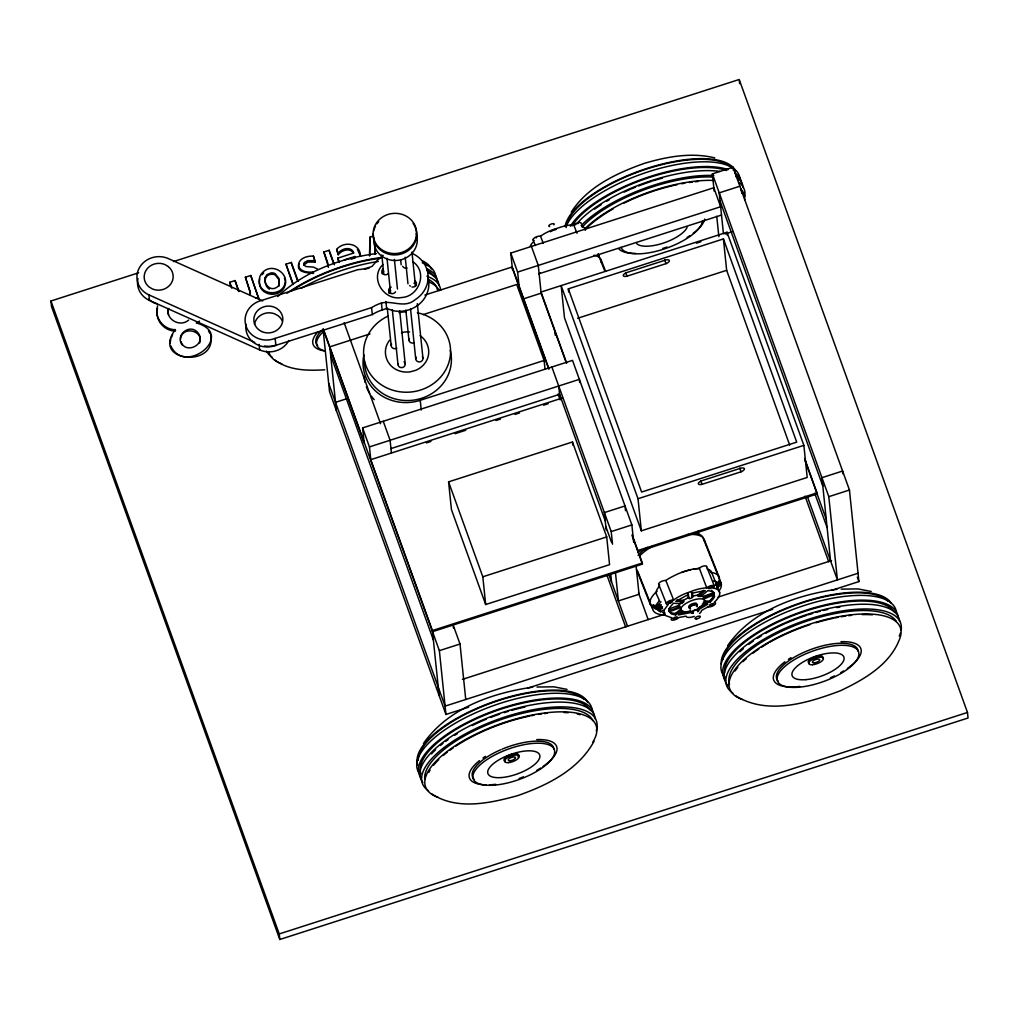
<?xml version="1.0" encoding="UTF-8"?>
<svg xmlns="http://www.w3.org/2000/svg" width="1019" height="1019" viewBox="0 0 1019 1019"><rect width="100%" height="100%" fill="white"/><g stroke="black" fill="none" stroke-linecap="round" stroke-linejoin="round"><path stroke-width="1.5" d="M374.916 254.381L374.941 243.783M375.068 254.253L375.081 248.203M369.489 255.82L369.986 237.134L373.667 235.949M369.68 255.654L369.986 237.134M328.258 266.965L327.608 262.38L323.851 251.986L329.201 250.266L334.436 264.749M170.186 343.123L170.772 338.868M285.244 281.69C284.046 297.077 257.667 296.262 259.297 279.754A11.655 10.763 -5.9 0 1 261.807 273.347C271.423 261.246 291.281 273.678 284.161 287.587C277.945 298.936 258.266 295.115 259.437 281.142A11.655 10.763 -5.9 0 1 259.781 278.849M249.795 294.402L250.305 292.109M157.678 305.84C153.703 317.164 163.448 329.85 175.319 329.647L175.472 331.035C164.123 331.2 154.379 319.507 157.537 308.451M199.673 342.97C204.169 330.041 181.509 325.583 180.541 339.225M168.721 308.477L167.957 311.343L168.543 315.011M681.545 610.114L675.661 614.954L671.597 614.049L669.368 611.706L680.042 607.808L679.304 605.21L680.475 602.955M279.231 285.97L279.053 279.817L275.27 275.028A6.292 5.808 -5.9 0 0 271.13 274.315C263.106 274.824 263.768 285.842 269.436 289.192M714.115 594.268L713.109 597.083L709.517 601.134L704.116 600.968M299.077 263.615C295.548 272.506 307.356 272.672 312.999 273.449L312.858 272.06C292.733 273.678 294.746 255.451 313.432 256.1L315.228 262.049L307.84 262.074L303.828 265.016L306.12 266.57L313.47 267.08L317.673 269.131M171.383 337.506L172.593 334.767M303.687 263.628L303.828 265.016L304.299 262.52L307.7 260.686L315.075 260.66M658.898 586.562L656.593 590.256L656.16 593.466L659.662 601.095M653.892 604.84L653.179 605.019L654.173 607.515L659.395 600.65M594.052 741.233C578.499 769.995 547.241 785.254 517.639 795.648C490.228 803.15 456.741 810.755 431.304 793.61M571.328 212.016C587.606 186.655 616.648 173.243 644.097 163.422C666.834 156.684 691.404 152.086 714.854 157.907M423.484 743.475C447.787 708.434 492.075 692.895 532.759 687.163M727.693 645.575C751.984 610.534 796.285 595.007 836.968 589.262M175.319 329.647C150.226 362.624 218.091 368.267 210.551 334.614M661.038 601.796L658.019 604.929A4.356 1.618 -21.7 0 0 654.975 607.095L654.173 607.515M353.326 252.979C349.797 247.413 341.467 250.279 338.219 254.737L338.079 253.349C341.505 248.33 351.326 245.91 353.86 252.967L337.748 258.151L338.563 261.424M694.257 616.38A8.216 3.057 -21.7 0 1 686.016 616.151L678.883 617.514A4.331 1.605 -21.7 0 1 672.986 620.189A4.331 1.605 -21.7 0 1 672.145 617.922L665.394 615.501L663.917 612.979L664.35 609.77L668.273 604.331A4.331 1.605 -21.7 0 1 667.254 602.127A4.331 1.605 -21.7 0 1 673.368 600L673.635 600.064A21.666 8.063 -21.7 0 1 685.876 593.364L693.748 590.485A21.679 8.063 -21.7 0 1 706.766 587.95L707.059 587.645A4.331 1.605 -21.7 0 1 713.147 585.403A4.331 1.605 -21.7 0 1 712.829 588.078L714.93 588.434A29.755 11.069 -21.7 0 1 716.943 599.503L714.153 602.56A4.331 1.605 -21.7 0 1 714.192 605.12A4.331 1.605 -21.7 0 1 708.129 606.84M679.8 606.458C669.7 611.4 664.859 612.088 673.584 603.197C675.814 603.235 684.717 605.057 683.418 600.357L676.641 600.153M197.406 323.227L199.469 321.074M534.071 240.42A4.331 1.605 -21.7 0 1 534.415 237.886A4.331 1.605 -21.7 0 1 540.159 236.115L540.478 236.204A21.679 8.063 -21.7 0 1 553.088 229.708L560.985 227.02A21.666 8.063 -21.7 0 1 573.697 224.906L573.939 224.664A4.331 1.605 -21.7 0 1 578.741 222.55A4.331 1.605 -21.7 0 1 581.136 223.556M338.219 254.737L336.639 249.388C343.569 241.07 359.338 242.739 360.395 254.954M261.947 274.735L263.692 273.079M382.978 264.52C369.095 277.55 383.768 301.076 401.524 297.523C419.14 296.809 428.158 271.895 412.759 261.666M277.754 296.542C304.363 271.436 340.524 258.125 376.393 253.604M703.263 602.178L710.014 602.382C718.739 593.466 713.924 594.192 703.785 599.134L703.046 596.523L701.263 595.363M675.164 613.705L681.049 608.865M689.239 598.701L687.978 593.198C686.335 602.165 696.486 598.306 691.366 591.937L692.143 596.204L697.913 595.083L703.645 590.294M697.798 595.096L698.295 596.357L705.301 590.587L691.863 593.185M682.959 611.158L678.285 614.992L691.723 612.394M698.295 596.357L700.868 596.421L707.925 590.625L712.001 591.529L714.064 593.198L714.23 593.873L703.543 597.784M383.195 255.4L377.476 260.074L372.088 266.341A41.55 38.353 -5.9 0 1 357.886 269.653L258.775 301.344A21.768 20.1 -5.9 0 0 246.636 327.672A21.768 20.1 -5.9 0 0 274.901 338.474L371.578 307.623A41.55 38.353 -5.9 0 1 381.45 303.038C392.213 300.159 404.747 308.719 415.09 299.726A29.029 26.8 -5.9 0 0 412.16 253.4M659.688 584.817A4.331 1.605 -21.7 0 1 659.866 582.333A4.331 1.605 -21.7 0 1 665.611 580.486C675.661 574.207 687.379 569.061 699.505 568.411L693.213 569.188M708.116 606.827L701.403 610.521A8.216 3.057 -21.7 0 1 699.531 613.502M683.303 600.433L688.742 597.44M662.337 612.381L662.363 612.355A32.659 12.139 -21.7 0 0 664.923 612.801M706.804 603.401L697.748 608.547M657.701 608.852A32.735 12.177 -21.7 0 0 659.42 609.808L662.605 608.394M656.873 608.98A32.659 12.139 -21.7 0 0 660.159 611.68L663.344 610.279M188.642 320.081C180.707 327.074 167.129 320.628 167.817 309.954M698.244 609.795L707.836 604.216L702.384 604.05M716.217 583.645A4.356 1.618 -21.7 0 1 719.656 583.441L720.509 583.276L719.516 580.766L719.006 581.238A4.356 1.618 -21.7 0 1 718.892 582.167M391.143 287.154L390.341 287.511A3.63 3.35 -5.9 0 0 388.825 291.37L389.22 292.16A3.63 3.35 -5.9 0 0 393.372 293.497L394.226 293.115A3.63 3.35 -5.9 0 0 395.499 291.816M716.841 587.097L717.567 587.25A32.659 12.139 -21.7 0 1 717.338 588.167M414.364 342.575L413.497 342.919A3.63 3.35 -5.9 0 1 409.409 341.454L409.039 340.652A3.63 3.35 -5.9 0 1 409.027 338.907M666.006 263.641L666.401 263.488A4.929 1.847 -19.8 0 0 669.368 260.698A4.929 1.847 -19.8 0 0 666.031 259.921L626.214 272.735A4.929 1.847 -19.8 0 0 623.259 275.538A4.929 1.847 -19.8 0 0 626.583 276.302L666.006 263.641L664.668 259.921M741.08 471.797L741.475 471.631A4.929 1.847 -19.8 0 0 744.43 468.842A4.929 1.847 -19.8 0 0 741.106 468.078L701.289 480.892A4.929 1.847 -19.8 0 0 698.333 483.681A4.929 1.847 -19.8 0 0 701.658 484.445L741.08 471.797L739.743 468.078M688.475 594.459L675.763 601.363L683.915 601.605M691.226 611.145L679.125 613.756M668.591 609.12L679.304 605.21M703.046 596.523L713.733 592.625L711.504 590.281M173.472 261.577L739.195 79.507L967.477 712.447L968.05 718L279.805 939.493L51.523 306.553L50.95 301L138.686 272.774M230.918 286.619L229.708 282.276L235.058 280.556L238.994 291.447M249.999 291.026L245.375 277.232L250.763 275.512L258.737 298.631L250.763 275.512M292.912 284.39L285.982 264.176L291.332 262.443L298.121 281.282M344.167 259.972L355.109 256.444M351.147 259.157L355.249 257.832M255.909 298.108L258.597 297.242M714.166 191.152L712.383 173.88L733.03 167.231L849.451 490.024L858.902 581.569L831.682 590.332M512.493 269.729L510.774 253.081L713.809 187.738L720.662 206.73L517.627 272.073L519.486 290.097M739.87 186.222L719.223 192.858L723.439 233.682M424.885 295.051L512.213 266.953L549.037 369.044M246.025 324.284A21.768 20.1 -5.9 0 0 275.614 345.403L372.304 314.565A41.55 38.353 -5.9 0 1 382.163 309.98L386.634 308.54L394.009 310.859A29.029 26.8 -5.9 0 0 427.394 275.639M539.127 273.742L721.516 215.047M423.051 314.642L516.722 284.492L544.121 360.446L544.974 368.776M370.012 333.901L329.787 346.855L336.385 410.657M641.333 530.823L638.021 498.724L561.151 285.626L564.475 317.724L641.333 530.823L807.188 477.452L803.876 445.354L727.018 232.243L541.025 292.058L566.64 363.082M523.448 298.86L541.14 293.166L566.284 362.891M696.397 243.197L700.919 241.745M725.006 234.001L732.368 231.619M568.335 288.848L723.414 238.93L796.705 442.131L641.613 492.037L568.335 288.848L568.653 291.982M577.595 318.285L726.662 270.315L723.414 238.93M335.518 402.327L347.619 398.442M363.923 354.867A43.537 40.2 -5.9 0 0 420.236 400.314L544.121 360.446M323.061 328.971L364.152 442.896L362.598 427.916L572.512 360.369L631.869 524.925L633.665 542.274M370.878 460.779L369.451 446.908L579.365 379.361L579.684 382.507M390.952 448.589L559.571 394.328L605.235 520.913M562.513 397.958L370.763 459.671L432.4 630.557L439.113 695.467M426.35 442.921L430.897 441.469M455.124 433.674L465.721 430.26M495.998 420.516L500.546 419.051M514.977 414.402L519.499 412.95M543.586 405.193L548.107 403.741M448.577 481.86L572.461 441.991L606.7 536.924L609.566 564.666L485.681 604.534L451.442 509.589L448.577 481.86L482.815 576.792L485.681 604.534M638.021 498.724L803.876 445.354M612.521 544.184L611.222 531.574L631.869 524.925M482.815 576.792L606.7 536.924M637.639 550.591L817.009 492.865L804.628 458.563M637.754 551.699L817.123 493.973L817.009 492.865M807.43 496.775L837.401 579.887L828.804 496.673L849.451 490.024M432.4 630.557L642.314 563.01L632.111 534.72M432.515 631.665L642.429 564.118L642.314 563.01M468.651 707.161L445.953 714.459L439.367 650.657L460.015 644.021L453.162 625.029L453.48 628.112M462.448 679.367L665.14 614.139M718.089 597.096L831.529 560.59M858.049 573.251L445.099 706.142L328.678 383.348M527.638 688.169L772.682 609.311M279.805 939.493L279.231 933.939L967.477 712.447M407.141 267.959L406.581 268.124A3.63 3.35 -5.9 0 1 403.881 267.564M682.029 572.207L690.882 569.634M401.486 332.818L403.919 332.143A21.768 20.1 -5.9 0 1 409.6 331.977M324.768 369.795C307.776 370.789 289.179 370.712 274.926 360.051M841.197 589.135L858.023 588.918L871.232 591.466M536.988 687.023L553.827 686.819L567.023 689.366M713.606 580.843L720.509 583.276M196.234 322.908C236.816 334.168 184.999 376.686 170.848 345.963M262.66 300.936L168.428 258.635A21.768 20.1 -5.9 0 0 139.234 268.035A21.768 20.1 -5.9 0 0 148.914 294.886L149.487 300.427L259.667 349.886A21.768 20.1 -5.9 0 0 288.861 340.499M148.914 294.886L254.737 342.397M707.173 568.92L710.447 570.576L711.924 573.086L719.669 592.599M735.514 695.71C767.294 715.682 808.194 702.957 840.42 690.742C863.526 679.775 888.976 665.356 899.025 640.48A90.615 33.945 -19.8 0 0 800.31 627.5A90.615 33.945 -19.8 0 0 742.431 699.505M581.39 225.747L584.269 227.606L585.314 230.307M707.568 569.111L710.969 571.455M669.024 611.133L671.088 612.801L676.476 613.718L675.189 613.68L675.661 614.954M420.057 335.671C427.56 340.664 430.859 350.778 427.279 359.121A21.768 20.1 -5.9 0 1 415.676 370.343L410.211 371.846A21.768 20.1 -5.9 0 1 394.073 368.318C386.57 363.324 383.271 353.211 386.851 344.868A21.768 20.1 -5.9 0 1 389.627 340.244M312.858 272.06L313.61 273.143M357.414 249.324L360.548 256.342M180.923 341.582C185.624 355.516 207.927 343.556 197.508 332.283C189.407 323.176 174.593 335.633 182.401 345.199M208.475 330.806L209.863 333.34M339.454 262.392L337.748 258.151M601.07 259.87L605.668 271.449M598.115 254.228L604.471 270.226M704.218 539.561L719.172 577.187M721.325 583.874L703.416 538.796A36.646 13.629 -21.7 0 0 694.818 533.09M573.71 224.906L577.021 233.262M706.575 566.462L714.332 585.976M713.733 592.625L714.23 593.873M706.766 587.95L699.301 568.131A4.331 1.605 -21.7 0 1 704.053 565.965A4.331 1.605 -21.7 0 1 706.587 566.908M709.517 601.134L710.014 602.382M700.371 595.172L700.868 596.421M692.143 596.204L692.64 597.452M540.478 236.204L543.242 243.172M681.189 602.191L681.686 603.439M533.128 239.949L535.344 245.515M665.878 580.55L673.635 600.064M658.694 584.358L666.451 603.872M668.872 610.457L669.368 611.706M659.994 610.012L660.745 611.884M637.627 571.162L652.657 608.967M636.518 569.621L650.326 604.356M712.383 173.88L828.804 496.673M857.323 577.187L858.902 581.569M720.089 201.189L822.817 485.999M804.743 459.645L826.256 519.295M814.741 493.323L827.11 527.613M726.662 270.315L789.7 445.112M805.061 496.151L828.727 561.775M625.641 272.481L626.978 276.2M700.715 480.637L702.053 484.356M531.421 246.432L538.274 265.424L541.204 293.79M632.226 535.828L642.429 564.118M638.48 592.752L648.16 619.603M510.774 253.081L517.627 272.073M551.865 367.006L611.222 531.574M558.043 394.022L560.144 399.868M605.808 526.454L611.604 542.528M512.328 268.061L518.2 284.339M519.257 287.294L548.617 368.674M608.7 574.054L627.513 626.239M606.865 574.92L625.691 627.105M336.639 249.388L338.079 253.349M329.876 253.094L333.531 263.246M383.246 421.28L390.099 440.259L391.411 453.022M344.116 322.679L380.558 423.713M315.228 262.049L313.432 256.1M362.598 427.916L369.451 446.908M323.469 329.328L439.367 650.657M330.653 355.172L433.381 639.996M291.994 265.284L297.752 281.219M285.982 264.176L293.294 284.454M445.953 714.459L329.532 391.665L323.099 329.404M245.375 277.232L250.445 293.497M238.637 291.472L235.058 280.556M229.708 282.276L231.835 288.186M50.95 301L279.231 933.939M284.479 277.932L285.205 280.594M328.449 266.94L323.851 251.986M842.879 473.81L842.598 471.033L821.951 477.682L830.549 560.909M739.335 80.896L739.628 83.673M733.03 167.231L733.349 170.364M727.018 232.243L727.337 235.3M716.752 216.27L718.866 236.675M636.098 565.914L639.04 594.281L618.393 600.93L615.451 572.551M625.513 510.672L625.016 505.946L604.369 512.582L606.165 529.918M610.725 574.054L611.54 581.938M572.461 441.991L572.78 445.074M554.986 332.525L555.266 335.302M558.718 385.997L560.017 398.607M460.015 644.021L465.747 699.493M411.969 252.05L415.523 286.428M417.306 303.624L422.961 358.319M420.236 400.314L421.229 410.033M405.218 257.247L407.969 283.804M410.542 308.821L415.714 358.828M400.671 260.074L401.155 264.762M405.842 310.094L408.912 339.786M394.391 259.323L397.461 289.014M399.728 310.897L405.218 364.038M386.991 258.266L390.544 292.644M392.328 309.84L397.983 364.535M381.807 255.017L383.743 273.78M387.296 308.158L391.169 345.658M385.921 301.599L386.634 308.54M381.45 303.038L382.163 309.98M371.578 307.623L372.304 314.565M329.201 250.266L329.354 251.642M291.332 262.443L291.472 263.832M275.13 338.346L275.945 345.568M259.093 344.346L259.667 349.886M413.141 223.505A21.768 20.1 -5.9 0 1 400.454 254.215A21.768 20.1 -5.9 0 1 373.272 233.708M373.667 231.096A21.768 20.1 -5.9 0 1 375.527 226.103M376.966 223.823A21.768 20.1 -5.9 0 1 378.724 221.709M149.487 300.427A21.768 20.1 -5.9 0 1 137.934 278.569M275.69 345.212A21.768 20.1 -5.9 0 1 264.456 345.989M157.219 303.815A14.508 13.4 -5.9 0 1 153.64 302.732L150.494 300.822A14.508 13.4 -5.9 0 1 148.761 299.153M254.508 324.386A14.508 13.4 -5.9 0 1 274.697 313.865L277.932 315.623A14.508 13.4 -5.9 0 1 282.365 321.163M416.198 233.746A21.768 20.1 -5.9 0 1 397.525 260.38A21.768 20.1 -5.9 0 1 373.998 237.936M403.193 266.978A3.63 3.35 -5.9 0 1 402.696 266.239M411.969 286.976A3.63 3.35 -5.9 0 0 413.841 286.899L414.708 286.543A3.63 3.35 -5.9 0 0 416.3 282.709L415.918 281.919A3.63 3.35 -5.9 0 0 414.555 280.734M410.313 286.173A3.63 3.35 -5.9 0 1 409.727 285.498M388.277 273.5A3.63 3.35 -5.9 0 1 386.761 274.544L385.832 274.761A3.63 3.35 -5.9 0 1 382.087 272.672L381.87 271.818A3.63 3.35 -5.9 0 1 383.348 268.736M413.956 283.206A3.63 3.35 -5.9 0 1 416.198 284.683M388.952 293.294A3.63 3.35 -5.9 0 1 390.621 290.288M382.176 273.716A3.63 3.35 -5.9 0 1 383.641 271.513M374.24 399.677A43.537 40.2 -5.9 0 1 371.336 396.098M369.655 393.563A43.537 40.2 -5.9 0 1 366.381 386.723M365.108 382.392A43.537 40.2 -5.9 0 1 364.254 376.444M422.363 356.688A3.63 3.35 -5.9 0 1 419.548 361.923A3.63 3.35 -5.9 0 1 416.096 357.121M396.786 348.18A3.63 3.35 -5.9 0 1 391.551 343.963M404.008 361.745A3.63 3.35 -5.9 0 1 402.734 367.451A3.63 3.35 -5.9 0 1 398.047 363.656M417.344 312.744A43.537 40.2 -5.9 0 1 444.539 371.871A43.537 40.2 -5.9 0 1 375.03 379.692A43.537 40.2 -5.9 0 1 388.201 316.03M398.989 312.591A43.537 40.2 -5.9 0 1 406.046 311.789M450.245 350.37A43.537 40.2 -5.9 0 1 413.192 400.174A43.537 40.2 -5.9 0 1 364.42 361.35M325.265 351.007A46.339 17.361 -19.8 0 1 317.711 332.041M281.855 363.847A90.615 33.945 -19.8 0 1 268.787 351.708M428.795 281.932A90.615 33.945 -19.8 0 1 439.24 290.632M272.239 357.351A92.462 34.633 -19.8 0 1 266.57 351.084M427.139 276.378A92.462 34.633 -19.8 0 1 440.717 290.275M301.115 288.402A92.462 34.633 -19.8 0 1 378.316 261.45M422.248 262.8A92.462 34.633 -19.8 0 1 435.814 276.684M364.522 269.22A92.462 34.633 -19.8 0 1 369.005 268.214M426.859 268.71A92.462 34.633 -19.8 0 1 437.533 281.448M291.663 290.772A89.277 33.436 -19.8 0 1 380.24 258.253M422.847 262.201A89.277 33.436 -19.8 0 1 427.534 265.679M286.963 293.255A90.615 33.945 -19.8 0 1 382.214 257.438M422.528 260.877A90.615 33.945 -19.8 0 1 431.406 268.889M317.661 345.607A43.078 16.138 -19.8 0 1 322.233 329.978M427.165 270.468A90.602 33.933 -19.8 0 1 433.839 276.404M428.337 272.786A92.462 34.633 -19.8 0 1 438.998 285.524M429.216 279.868A89.277 33.436 -19.8 0 1 437.469 289.791M325.367 351.007A43.078 16.138 -19.8 0 1 322.972 332.016M536.758 739.59A46.339 17.361 -19.8 0 1 543.127 766.403M540.63 768.059A46.339 17.361 -19.8 0 1 536.618 770.479M523.448 776.822A46.339 17.361 -19.8 0 1 519.181 778.452M495.629 784.312A46.339 17.361 -19.8 0 1 489.362 784.834M486.203 784.872A46.339 17.361 -19.8 0 1 479.427 760.658M482.993 758.009A46.339 17.361 -19.8 0 1 485.49 756.353M438.234 797.406A90.615 33.945 -19.8 0 1 499.807 724.038A90.615 33.945 -19.8 0 1 592.867 741.985M422.872 782.503A92.462 34.633 -19.8 0 1 494.495 715.249A92.462 34.633 -19.8 0 1 595.376 719.083M428.617 790.91A92.462 34.633 -19.8 0 1 498.202 719.274A92.462 34.633 -19.8 0 1 596.242 730.916M424.732 779.306A89.277 33.436 -19.8 0 1 500.342 719.783A89.277 33.436 -19.8 0 1 592.88 720.586M428.744 772.453A89.277 33.436 -19.8 0 1 430.094 770.071M433.635 765.154A89.277 33.436 -19.8 0 1 438.769 759.588M443.341 755.41A89.277 33.436 -19.8 0 1 447.175 752.289M449.659 750.404A89.277 33.436 -19.8 0 1 453.315 747.806M455.875 746.074A89.277 33.436 -19.8 0 1 529.383 716.115M530.912 715.797A89.277 33.436 -19.8 0 1 533.969 715.211M538.516 714.408A89.277 33.436 -19.8 0 1 541.509 713.962M544.452 713.567A89.277 33.436 -19.8 0 1 547.33 713.224M564.067 712.51A89.277 33.436 -19.8 0 1 568.245 712.74M577.302 714.039A89.277 33.436 -19.8 0 1 579.977 714.701M420.923 773.778A90.602 33.933 -19.8 0 1 491.451 712.498A90.602 33.933 -19.8 0 1 590.205 709.976M431.483 753.933A90.602 33.933 -19.8 0 1 435.61 749.742M440.425 745.513A90.602 33.933 -19.8 0 1 443.036 743.411M445.57 741.488A90.602 33.933 -19.8 0 1 448.016 739.73M454.563 735.361A90.602 33.933 -19.8 0 1 457.34 733.642M472.179 725.541A90.602 33.933 -19.8 0 1 486.292 719.185M490.699 717.427A90.602 33.933 -19.8 0 1 499.641 714.153M504.112 712.663A90.602 33.933 -19.8 0 1 508.583 711.275M511.589 710.396A90.602 33.933 -19.8 0 1 525.014 707.008M474.039 779.178A43.078 16.138 -19.8 0 1 500.838 749.704M502.112 749.156A43.078 16.138 -19.8 0 1 553.928 749.054M418.784 772.402A92.462 34.633 -19.8 0 1 493.209 705.721A92.462 34.633 -19.8 0 1 592.192 710.243M420.49 777.153A92.462 34.633 -19.8 0 1 494.928 710.472A92.462 34.633 -19.8 0 1 593.899 715.007M418.287 760.352A89.277 33.436 -19.8 0 1 490.037 703.53A89.277 33.436 -19.8 0 1 583.9 699.238M417.726 764.951A90.615 33.945 -19.8 0 1 490.126 702.97A90.615 33.945 -19.8 0 1 587.772 702.448M505.118 761.04A7.795 2.917 -19.8 0 1 511.054 754.519A7.795 2.917 -19.8 0 1 517.919 756.926M840.968 641.69A46.339 17.361 -19.8 0 1 847.324 668.502M843.528 670.986A46.339 17.361 -19.8 0 1 840.828 672.578M834.459 675.915A46.339 17.361 -19.8 0 1 830.409 677.762M799.839 686.411A46.339 17.361 -19.8 0 1 784.897 661.79M788.426 659.28A46.339 17.361 -19.8 0 1 791.011 657.637M728.139 685.812A92.462 34.633 -19.8 0 1 796.82 618.049A92.462 34.633 -19.8 0 1 899.586 621.182M732.814 693.022A92.462 34.633 -19.8 0 1 799.151 622.571A92.462 34.633 -19.8 0 1 901.153 630.073M900.439 633.016A92.462 34.633 -19.8 0 1 899.255 636.047M729.566 684.271A89.277 33.436 -19.8 0 1 799.062 623.883A89.277 33.436 -19.8 0 1 896.376 621.399M735.081 670.961A89.277 33.436 -19.8 0 1 737.845 667.254M742.966 661.688A89.277 33.436 -19.8 0 1 746.341 658.554M752.71 653.37A89.277 33.436 -19.8 0 1 758.786 649.039M761.397 647.32A89.277 33.436 -19.8 0 1 768.275 643.116M769.689 642.301A89.277 33.436 -19.8 0 1 810.092 624.583M815.964 622.736A89.277 33.436 -19.8 0 1 833.58 618.215M835.109 617.909A89.277 33.436 -19.8 0 1 838.166 617.31M841.21 616.762A89.277 33.436 -19.8 0 1 845.706 616.062M848.661 615.667A89.277 33.436 -19.8 0 1 851.54 615.336M862.291 614.61A89.277 33.436 -19.8 0 1 872.455 614.839M724.496 672.973A90.602 33.933 -19.8 0 1 799.355 613.234A90.602 33.933 -19.8 0 1 894.415 612.075M739.819 651.842A90.602 33.933 -19.8 0 1 743.361 648.67M748.608 644.467A90.602 33.933 -19.8 0 1 753.474 640.951M757.41 638.327A90.602 33.933 -19.8 0 1 761.55 635.741M765.829 633.232A90.602 33.933 -19.8 0 1 784.783 623.73M786.197 623.106A90.602 33.933 -19.8 0 1 806.831 615.259M808.309 614.775A90.602 33.933 -19.8 0 1 812.793 613.374M815.799 612.495A90.602 33.933 -19.8 0 1 820.308 611.26M823.301 610.496A90.602 33.933 -19.8 0 1 827.759 609.438M836.866 607.591A90.602 33.933 -19.8 0 1 839.936 607.069M778.236 681.278A43.078 16.138 -19.8 0 1 810.245 649.702A43.078 16.138 -19.8 0 1 858.125 651.166M724.955 676.973A92.462 34.633 -19.8 0 1 793.635 609.209A92.462 34.633 -19.8 0 1 896.389 612.355M725.604 680.539A92.462 34.633 -19.8 0 1 797.227 613.272A92.462 34.633 -19.8 0 1 898.108 617.106M722.7 659.752A89.277 33.436 -19.8 0 1 797.38 604.496A89.277 33.436 -19.8 0 1 888.109 601.337M721.286 664.146A90.615 33.945 -19.8 0 1 796.17 604.394A90.615 33.945 -19.8 0 1 891.243 603.235M809.328 663.14A7.795 2.917 -19.8 0 1 814.296 656.949A7.795 2.917 -19.8 0 1 822.779 658.07M598.229 253.782A36.646 13.629 -21.7 0 1 598.828 256.1M530.275 245.974A29.755 11.069 -21.7 0 1 532.988 242.216M594.026 255.247A37.015 13.757 -21.7 0 1 601.35 262.647M538.86 273.958A37.015 13.757 -21.7 0 1 540.287 272.723M550.451 231.81A3.974 1.478 -21.7 0 1 550.922 231.3M551.585 230.765A3.974 1.478 -21.7 0 1 556.145 229.199M552.515 230.727A2.853 1.057 -21.7 0 1 553.839 230.116M555.189 229.797A2.853 1.057 -21.7 0 1 555.763 229.772M549.687 226.511A2.853 1.057 -21.7 0 1 549.381 225.084A2.853 1.057 -21.7 0 1 552.948 223.632A2.853 1.057 -21.7 0 1 553.877 224.804M575.34 224.83A2.178 0.815 -21.7 0 1 576.079 224.269M577.62 223.658A2.178 0.815 -21.7 0 1 578.117 223.569M536.07 237.873A2.178 0.815 -21.7 0 1 536.554 237.618M638.111 555.393A36.646 13.629 -21.7 0 1 647.358 547.369M719.516 580.766A36.646 13.629 -21.7 0 1 718.879 591.198M664.464 614.941A36.646 13.629 -21.7 0 1 653.179 605.019M689.137 607.286A4.343 1.618 -21.7 0 1 692.5 603.681A4.343 1.618 -21.7 0 1 696.665 604.534M690.704 534.427A37.015 13.757 -21.7 0 1 704.562 541.356M639.524 556.081A37.015 13.757 -21.7 0 1 652.122 546.439M686.895 534.657A37.015 13.757 -21.7 0 1 688.831 534.504M710.676 572.321A37.015 13.757 -21.7 0 1 719.261 580.983M652.746 607.235A37.015 13.757 -21.7 0 1 656.962 591.275M690.525 611.031A12.814 4.764 -21.7 0 1 682.208 606.432A12.814 4.764 -21.7 0 1 701.429 598.866A12.814 4.764 -21.7 0 1 698.181 608.025M690.283 608.827A4.343 1.618 -21.7 0 1 690.372 606.483A4.343 1.618 -21.7 0 1 695.875 604.471A4.343 1.618 -21.7 0 1 696.741 606.471M690.513 608.649A3.974 1.478 -21.7 0 1 690.653 606.471A3.974 1.478 -21.7 0 1 695.697 604.649A3.974 1.478 -21.7 0 1 696.436 606.509M693.111 613.4A3.974 1.478 -21.7 0 1 692.309 611.375A3.974 1.478 -21.7 0 1 697.824 609.387A3.974 1.478 -21.7 0 1 697.658 611.769M693.404 612.827A2.853 1.057 -21.7 0 1 693.086 611.425A2.853 1.057 -21.7 0 1 696.652 609.961A2.853 1.057 -21.7 0 1 697.595 611.12M655.586 608.228A2.178 0.815 -21.7 0 1 655.701 607.337M654.822 605.999A4.356 1.618 -21.7 0 1 654.223 605.821M662.541 606.751A4.356 1.618 -21.7 0 1 656.886 609.145A4.356 1.618 -21.7 0 1 655.688 607.158A4.356 1.618 -21.7 0 1 661.344 604.764M659.662 607.744A3.987 1.49 -21.7 0 1 657.854 608.649M715.402 584.664A4.356 1.618 -21.7 0 1 720.255 584.371A4.356 1.618 -21.7 0 1 717.096 587.466M715.835 585.365A2.178 0.815 -21.7 0 1 718.255 585.224A2.178 0.815 -21.7 0 1 716.675 586.766M698.079 531.307A34.366 12.776 -21.7 0 1 698.55 533.803M704.702 219.034A46.339 17.361 -19.8 0 1 693.264 233.275M689.736 235.771A46.339 17.361 -19.8 0 1 687.15 237.427M667.012 246.993A46.339 17.361 -19.8 0 1 662.732 248.458M635.589 253.413A46.339 17.361 -19.8 0 1 618.915 248.993M577.748 222.613A92.462 34.633 -19.8 0 1 719.809 171.421M736.304 176.988A92.462 34.633 -19.8 0 1 743.208 187.623M739.106 182.516A92.462 34.633 -19.8 0 1 744.787 196.514M581.301 225.416A92.462 34.633 -19.8 0 1 713.797 175.472M582.142 227.135A89.277 33.436 -19.8 0 1 713.249 177.102M740.724 189.126A89.277 33.436 -19.8 0 1 741.908 193.355M585.556 229.16A89.277 33.436 -19.8 0 1 613.311 208.742M623.717 203.24A89.277 33.436 -19.8 0 1 655.179 190.553M656.644 190.082A89.277 33.436 -19.8 0 1 677.215 184.656M681.8 183.751A89.277 33.436 -19.8 0 1 684.832 183.203M689.341 182.503A89.277 33.436 -19.8 0 1 692.283 182.108M695.175 181.764A89.277 33.436 -19.8 0 1 697.99 181.497M572.079 225.912A90.602 33.933 -19.8 0 1 642.989 179.675A90.602 33.933 -19.8 0 1 726.674 170.504M736.113 176.096A90.602 33.933 -19.8 0 1 738.775 179.828M594.612 209.15A90.602 33.933 -19.8 0 1 601.044 204.768M606.585 201.342A90.602 33.933 -19.8 0 1 609.451 199.673M624.188 192.082A90.602 33.933 -19.8 0 1 629.818 189.547M631.245 188.935A90.602 33.933 -19.8 0 1 635.589 187.127M638.531 185.968A90.602 33.933 -19.8 0 1 651.943 181.204M653.421 180.732A90.602 33.933 -19.8 0 1 662.439 178.096M740.8 188.986A90.615 33.945 -19.8 0 1 744.672 199.673M584.46 229.224A90.615 33.945 -19.8 0 1 714.153 180.452M566.691 225.123A92.462 34.633 -19.8 0 1 660.159 168.288A92.462 34.633 -19.8 0 1 740.023 178.784M570.398 226.205A92.462 34.633 -19.8 0 1 642.76 179.013A92.462 34.633 -19.8 0 1 728.165 169.651M734.839 172.912A92.462 34.633 -19.8 0 1 741.743 183.547M566.169 227.555A89.277 33.436 -19.8 0 1 639.435 171.498A89.277 33.436 -19.8 0 1 731.731 167.778M565.061 226.536A90.615 33.945 -19.8 0 1 646.479 168.555A90.615 33.945 -19.8 0 1 735.603 170.988M687.112 227.403A27.5 10.305 -19.8 0 1 662.719 243.299A27.5 10.305 -19.8 0 1 636.722 243.617M702.511 220.741A43.078 16.138 -19.8 0 1 663.777 249.107A43.078 16.138 -19.8 0 1 621.068 247.324M264.953 278.072C263.959 284.186 270.137 291.434 276.302 287.587A6.19 5.706 -5.9 0 0 279.091 284.581L278.913 278.429L275.13 273.652A6.292 5.808 -5.9 0 0 270.99 272.926L266.851 274.659L264.953 278.072M677.227 617.501L677.062 617.769A2.178 0.815 -21.7 0 1 674.094 619.106A2.178 0.815 -21.7 0 1 673.674 617.96L674.068 617.68A2.178 0.815 -21.7 0 1 676.336 616.915A2.178 0.815 -21.7 0 1 677.227 617.501M708.472 587.81L708.307 588.078A2.178 0.815 -21.7 0 0 710.982 588.167L711.453 587.899A2.178 0.815 -21.7 0 0 711.644 586.473A2.178 0.815 -21.7 0 0 708.472 587.81M670.018 603.133L669.508 603.235A2.178 0.815 -21.7 0 1 668.859 602.114A2.178 0.815 -21.7 0 1 672.094 601.108L672.336 601.223A2.178 0.815 -21.7 0 1 670.018 603.133M712.829 603.643L712.383 603.668A2.178 0.815 -21.7 0 0 710.128 604.56A2.178 0.815 -21.7 0 0 709.555 605.681L709.797 605.795A2.178 0.815 -21.7 0 0 712.854 604.942A2.178 0.815 -21.7 0 0 712.829 603.643M168.275 266.57L165.142 264.66A14.508 13.4 -5.9 0 0 146.647 269.449A14.508 13.4 -5.9 0 0 149.067 286.95L152.2 288.861A14.508 13.4 -5.9 0 0 170.695 284.072A14.508 13.4 -5.9 0 0 168.275 266.57M385.08 251.578A21.768 20.1 -5.9 0 0 416.554 231.95A21.768 20.1 -5.9 0 0 382.877 216.83A21.768 20.1 -5.9 0 0 385.08 251.578M261.819 331.583A14.508 13.4 -5.9 0 0 282.811 318.501A14.508 13.4 -5.9 0 0 260.354 308.426A14.508 13.4 -5.9 0 0 261.819 331.583M501.692 777.548A27.5 10.305 -19.8 0 0 539.879 755.856A27.5 10.305 -19.8 0 0 499.819 759.333A27.5 10.305 -19.8 0 0 501.692 777.548M510.137 760.734A3.898 1.465 -19.8 0 0 515.55 757.665A3.898 1.465 -19.8 0 0 509.869 758.161A3.898 1.465 -19.8 0 0 510.137 760.734M508.417 762.62A7.795 2.917 -19.8 0 0 519.244 756.48A7.795 2.917 -19.8 0 0 507.895 757.461A7.795 2.917 -19.8 0 0 508.417 762.62M494.839 785.089A43.078 16.138 -19.8 0 0 554.654 751.092A43.078 16.138 -19.8 0 0 491.897 756.557A43.078 16.138 -19.8 0 0 494.839 785.089M805.902 679.648A27.5 10.305 -19.8 0 0 844.089 657.956A27.5 10.305 -19.8 0 0 804.016 661.446A27.5 10.305 -19.8 0 0 805.902 679.648M814.347 662.834A3.898 1.465 -19.8 0 0 819.747 659.764A3.898 1.465 -19.8 0 0 814.079 660.261A3.898 1.465 -19.8 0 0 814.347 662.834M812.627 664.719A7.795 2.917 -19.8 0 0 823.441 658.58A7.795 2.917 -19.8 0 0 812.092 659.56A7.795 2.917 -19.8 0 0 812.627 664.719M799.049 687.188A43.078 16.138 -19.8 0 0 858.864 653.204A43.078 16.138 -19.8 0 0 796.094 658.656A43.078 16.138 -19.8 0 0 799.049 687.188M696.423 618.953A2.853 1.057 -21.7 0 0 700.333 616.584A2.853 1.057 -21.7 0 0 696.206 617.068A2.853 1.057 -21.7 0 0 696.423 618.953M657.994 608.05A2.178 0.815 -21.7 0 0 661.153 606.318A2.178 0.815 -21.7 0 0 658.185 606.496A2.178 0.815 -21.7 0 0 657.994 608.05"/></g></svg>
